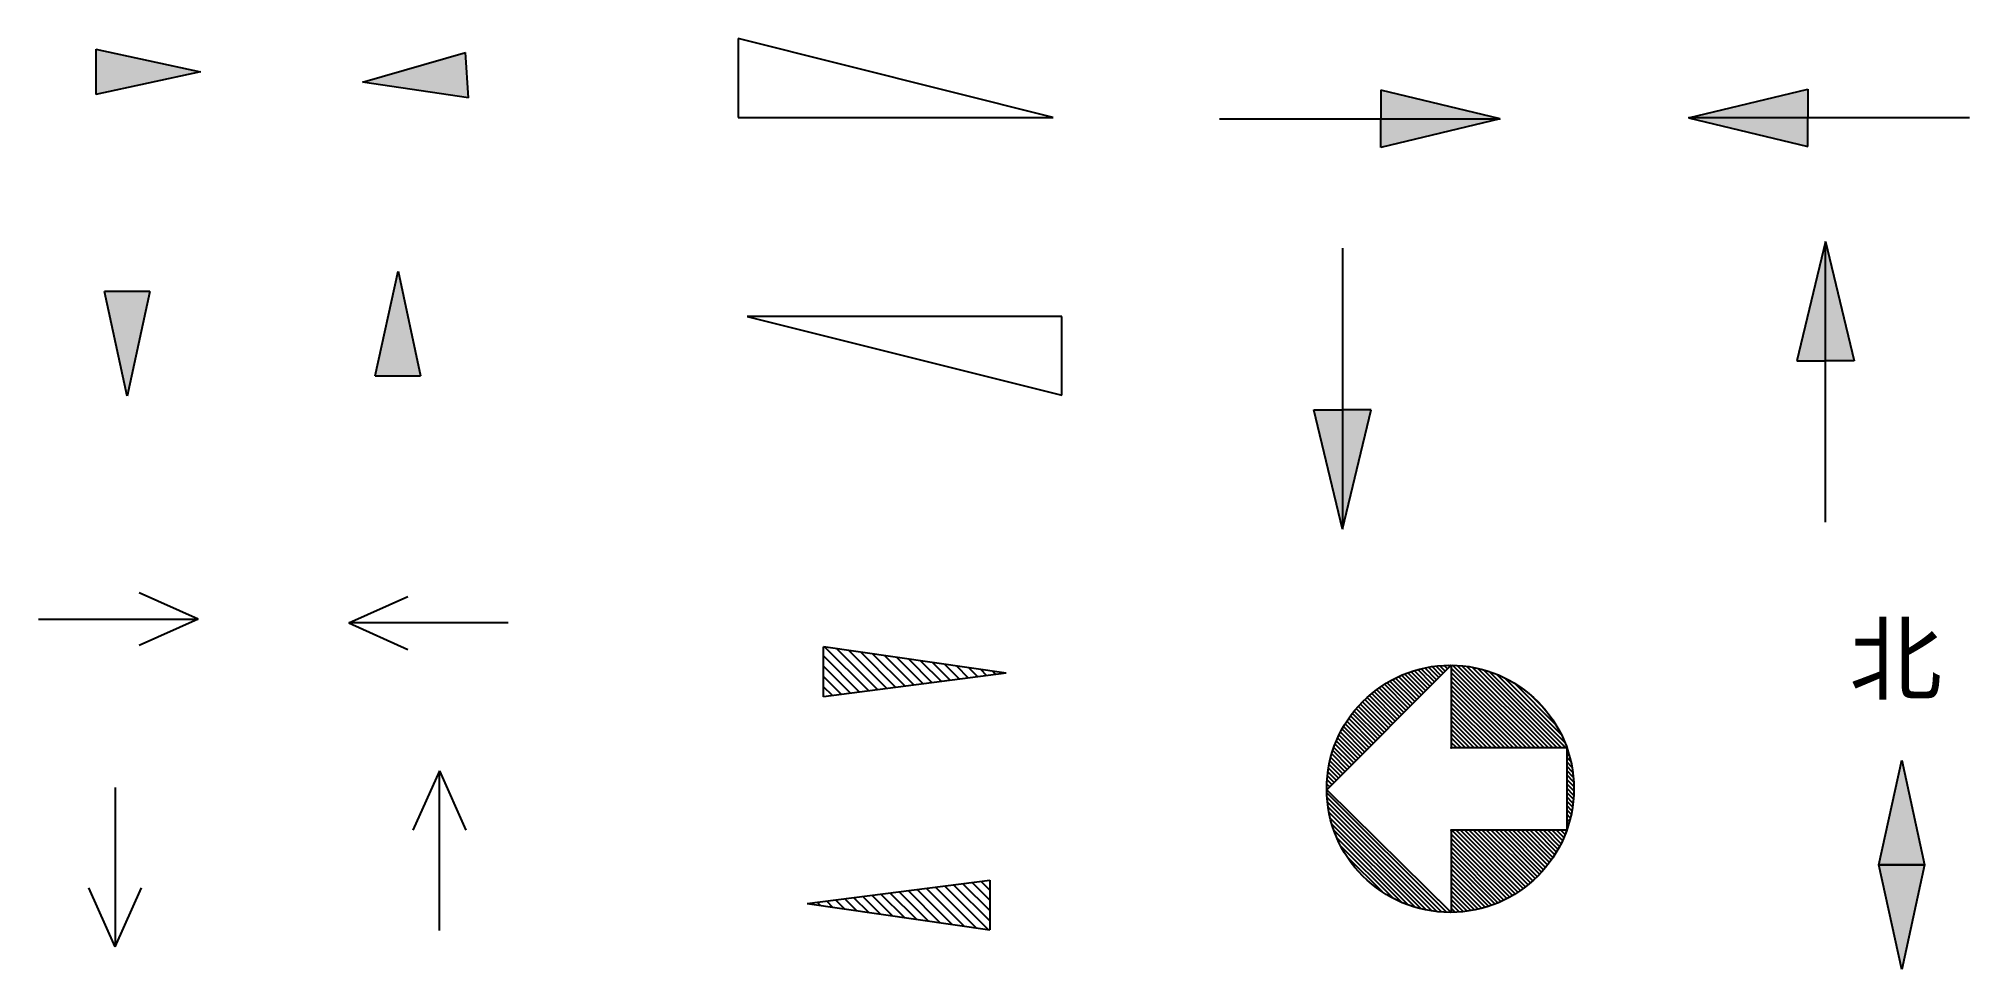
# Model space of a CAD drawing. Header units: millimetres. Extents: x 481 to 1900, y 97 to 781.
import ezdxf

# ---------------------------------------------------------------- set-up
doc = ezdxf.new("R2010")
doc.units = ezdxf.units.MM

# ---------------------------------------------------------------- blocks, each defined once
blk = doc.blocks.new('箭头')
blk.add_hatch(color=256).paths.add_polyline_path([(0, 0), (-76.8, 16.7), (-76.8, -16.7)])
for p, q in [((-76.8, 16.7), (0, 0)), ((-76.8, 16.7), (-76.8, -16.7)), ((0, 0), (-76.8, -16.7))]:
    blk.add_line(p, q)
blk = doc.blocks.new('*X2')
at = {"color": 0}
for p, q in [((691.089, 503.175), (694.162, 506.248)), ((691.12, 503.383), (693.881, 506.144)), ((691.262, 503.702), (693.562, 506.002)), ((691.266, 503.175), (694.417, 506.326)), ((691.443, 503.175), (694.653, 506.386)), ((691.473, 504.09), (693.175, 505.791)), ((691.619, 503.175), (694.875, 506.431)), ((691.796, 503.175), (695.084, 506.464)), ((691.973, 503.175), (695.284, 506.487)), ((692.15, 503.175), (695.475, 506.501)), ((692.326, 503.175), (695.659, 506.508)), ((692.503, 503.175), (695.721, 506.393)), ((692.68, 503.175), (695.721, 506.217)), ((692.857, 503.175), (695.721, 506.04)), ((693.034, 503.175), (695.721, 505.863)), ((695.779, 506.451), (695.836, 506.508)), ((695.867, 506.363), (696.007, 506.502)), ((695.956, 506.274), (696.173, 506.491)), ((696.044, 506.186), (696.333, 506.475)), ((696.132, 506.097), (696.49, 506.455)), ((696.221, 506.009), (696.641, 506.43)), ((696.309, 505.92), (696.789, 506.401)), ((696.397, 505.832), (696.933, 506.368)), ((696.486, 505.744), (697.074, 506.332)), ((696.574, 505.655), (697.211, 506.292)), ((696.662, 505.567), (697.345, 506.249)), ((696.751, 505.478), (697.476, 506.203)), ((696.839, 505.39), (697.604, 506.155)), ((696.927, 505.301), (697.729, 506.103)), ((697.016, 505.213), (697.851, 506.048)), ((697.104, 505.125), (697.971, 505.991)), ((697.192, 505.036), (698.088, 505.931)), ((697.281, 504.948), (698.202, 505.869)), ((697.369, 504.859), (698.314, 505.804)), ((691.904, 504.698), (692.566, 505.36)), ((693.21, 503.175), (695.721, 505.686)), ((693.387, 503.175), (695.721, 505.509)), ((693.564, 503.175), (695.721, 505.333)), ((693.741, 503.175), (695.721, 505.156)), ((693.917, 503.175), (695.721, 504.979)), ((697.458, 504.771), (698.424, 505.737)), ((697.546, 504.683), (698.531, 505.668)), ((697.634, 504.594), (698.636, 505.596)), ((697.723, 504.506), (698.738, 505.521)), ((697.811, 504.417), (698.839, 505.445)), ((697.899, 504.329), (698.937, 505.366)), ((697.988, 504.24), (699.032, 505.285)), ((698.076, 504.152), (699.126, 505.202)), ((698.164, 504.064), (699.217, 505.116)), ((698.253, 503.975), (699.306, 505.029)), ((694.094, 503.175), (695.721, 504.802)), ((694.271, 503.175), (695.721, 504.626)), ((694.448, 503.175), (695.721, 504.449)), ((694.625, 503.175), (695.721, 504.272)), ((698.341, 503.887), (699.393, 504.939)), ((698.429, 503.798), (699.478, 504.847)), ((698.518, 503.71), (699.56, 504.752)), ((698.606, 503.621), (699.641, 504.656)), ((698.694, 503.533), (699.719, 504.557)), ((698.783, 503.445), (699.794, 504.456)), ((698.871, 503.356), (699.868, 504.353)), ((698.96, 503.268), (699.939, 504.247)), ((694.801, 503.175), (695.721, 504.095)), ((694.978, 503.175), (695.721, 503.918)), ((695.155, 503.175), (695.721, 503.742)), ((695.332, 503.175), (695.721, 503.565)), ((699.048, 503.179), (700.008, 504.139)), ((699.136, 503.091), (700.074, 504.029)), ((699.225, 503.002), (700.138, 503.916)), ((699.313, 502.914), (700.199, 503.8)), ((699.401, 502.826), (700.258, 503.682)), ((699.49, 502.737), (700.314, 503.562)), ((699.578, 502.649), (700.368, 503.439)), ((690.878, 502.611), (691.041, 502.774)), ((690.938, 502.847), (691.041, 502.951)), ((691.016, 503.103), (691.041, 503.128)), ((695.508, 503.175), (695.721, 503.388)), ((695.685, 503.175), (695.721, 503.211)), ((699.666, 502.56), (700.419, 503.313)), ((699.755, 502.472), (700.466, 503.184)), ((699.843, 502.383), (700.511, 503.052)), ((699.931, 502.295), (700.553, 502.917)), ((700.02, 502.207), (700.591, 502.778)), ((700.108, 502.118), (700.626, 502.637)), ((690.756, 501.605), (691.041, 501.89)), ((690.763, 501.789), (691.041, 502.067)), ((690.778, 501.98), (691.041, 502.244)), ((690.801, 502.18), (691.041, 502.421)), ((690.834, 502.39), (691.041, 502.597)), ((700.196, 502.03), (700.658, 502.491)), ((700.285, 501.941), (700.685, 502.342)), ((700.373, 501.853), (700.709, 502.189)), ((700.462, 501.765), (700.728, 502.031)), ((700.55, 501.676), (700.742, 501.869)), ((690.756, 501.428), (691.041, 501.713)), ((690.762, 501.257), (691.041, 501.537)), ((690.773, 501.091), (691.041, 501.36)), ((690.789, 500.931), (691.041, 501.183)), ((695.915, 496.511), (700.753, 501.349)), ((696.102, 496.521), (700.743, 501.162)), ((700.638, 501.588), (700.752, 501.701)), ((700.727, 501.499), (700.755, 501.528)), ((690.81, 500.775), (691.041, 501.006)), ((690.834, 500.623), (691.041, 500.83)), ((690.863, 500.475), (691.041, 500.653)), ((690.896, 500.331), (691.041, 500.476)), ((690.932, 500.19), (691.041, 500.299)), ((696.296, 496.538), (700.726, 500.968)), ((696.499, 496.564), (700.7, 500.765)), ((696.712, 496.601), (700.663, 500.552)), ((696.939, 496.651), (700.613, 500.325)), ((690.972, 500.053), (691.041, 500.122)), ((691.015, 499.919), (691.041, 499.946)), ((691.061, 499.788), (691.115, 499.842)), ((691.11, 499.66), (691.291, 499.842)), ((691.161, 499.535), (691.468, 499.842)), ((691.216, 499.413), (691.645, 499.842)), ((691.273, 499.293), (691.822, 499.842)), ((691.333, 499.176), (691.998, 499.842)), ((691.395, 499.062), (692.175, 499.842)), ((691.46, 498.95), (692.352, 499.842)), ((691.527, 498.84), (692.529, 499.842)), ((691.597, 498.733), (692.706, 499.842)), ((691.668, 498.628), (692.882, 499.842)), ((691.743, 498.526), (693.059, 499.842)), ((691.819, 498.425), (693.236, 499.842)), ((691.898, 498.327), (693.413, 499.842)), ((691.979, 498.232), (693.589, 499.842)), ((692.062, 498.138), (693.766, 499.842)), ((692.148, 498.047), (693.943, 499.842)), ((692.235, 497.958), (694.12, 499.842)), ((692.325, 497.871), (694.297, 499.842)), ((692.417, 497.786), (694.473, 499.842)), ((692.512, 497.704), (694.65, 499.842)), ((692.608, 497.624), (694.827, 499.842)), ((692.707, 497.546), (695.004, 499.842)), ((692.808, 497.47), (695.18, 499.842)), ((692.911, 497.396), (695.357, 499.842)), ((693.017, 497.325), (695.534, 499.842)), ((693.125, 497.257), (695.711, 499.842)), ((693.236, 497.19), (695.721, 499.676)), ((693.348, 497.126), (695.721, 499.499)), ((697.181, 496.716), (700.548, 500.083)), ((697.444, 496.803), (700.461, 499.82)), ((697.736, 496.918), (700.346, 499.528)), ((693.464, 497.065), (695.721, 499.322)), ((693.582, 497.006), (695.721, 499.146)), ((693.702, 496.95), (695.721, 498.969)), ((693.825, 496.896), (695.721, 498.792)), ((698.074, 497.079), (700.185, 499.19)), ((698.504, 497.332), (699.932, 498.76)), ((693.952, 496.846), (695.721, 498.615)), ((694.08, 496.798), (695.721, 498.438)), ((694.212, 496.753), (695.721, 498.262)), ((694.347, 496.711), (695.721, 498.085)), ((694.486, 496.673), (695.721, 497.908)), ((694.628, 496.638), (695.721, 497.731)), ((694.773, 496.606), (695.721, 497.555)), ((694.922, 496.579), (695.721, 497.378)), ((695.075, 496.555), (695.721, 497.201)), ((695.736, 496.509), (696.769, 497.542)), ((695.233, 496.536), (695.721, 497.024)), ((695.396, 496.522), (695.721, 496.847)), ((695.563, 496.513), (695.721, 496.671))]:
    blk.add_line(p, q, dxfattribs=at)

msp = doc.modelspace()

# ---------------------------------------------------------------- hatches: boundary and pattern name
for points in [[(600, 756.6), (523.2, 773.2), (523.2, 739.9)], [(719.2, 749.1), (797, 737.5), (794.8, 770.8)], [(745.2, 610.1), (728.5, 533.3), (761.8, 533.3)], [(546.2, 518.4), (562.9, 595.2), (529.6, 595.2)]]:
    msp.add_hatch(color=256).paths.add_polyline_path(points)
h = msp.add_hatch(color=256)
h.paths.add_polyline_path([(1467.4, 743.2), (1467.4, 722), (1555.2, 722)])
h.paths.add_polyline_path([(1555.2, 722), (1467.4, 722), (1467.4, 700.9)])
h = msp.add_hatch(color=256)
h.paths.add_polyline_path([(1781.3, 701.6), (1781.3, 722.7), (1693.6, 722.7)])
h.paths.add_polyline_path([(1693.6, 722.7), (1781.3, 722.7), (1781.3, 743.9)])
h = msp.add_hatch(color=256)
h.paths.add_polyline_path([(1773.1, 544.2), (1794.2, 544.2), (1794.2, 631.9)])
h.paths.add_polyline_path([(1794.2, 631.9), (1794.2, 544.2), (1815.4, 544.2)])
h = msp.add_hatch(color=256)
h.paths.add_polyline_path([(1460.4, 508.3), (1439.3, 508.3), (1439.3, 420.5)])
h.paths.add_polyline_path([(1439.3, 420.5), (1439.3, 508.3), (1418.1, 508.3)])

# ---------------------------------------------------------------- linework, layer by layer
at = {"color": 0, "linetype": 'ByBlock'}
for p, q in [((1226.6, 723.1), (995.2, 781)), ((995.2, 781), (995.2, 723.1)), ((995.2, 723.1), (1226.6, 723.1)), ((1233.1, 576.9), (1001.7, 576.9)), ((1001.7, 576.9), (1233.1, 519.1)), ((1233.1, 519.1), (1233.1, 576.9))]:
    msp.add_line(p, q, dxfattribs=at)
for p, q in [((523.2, 773.2), (523.2, 739.9)), ((523.2, 773.2), (600, 756.6)), ((719.2, 749.1), (794.8, 770.8)), ((797, 737.5), (794.8, 770.8)), ((600, 756.6), (523.2, 739.9)), ((797, 737.5), (719.2, 749.1)), ((1555.2, 722), (1467.4, 743.2)), ((1467.4, 743.2), (1467.4, 722)), ((1693.6, 722.7), (1781.3, 743.9)), ((1781.3, 743.9), (1781.3, 722.7)), ((1348.8, 722), (1555.2, 722)), ((1467.4, 700.9), (1467.4, 722)), ((1555.2, 722), (1467.4, 700.9)), ((1693.6, 722.7), (1781.3, 701.6)), ((1900, 722.7), (1693.6, 722.7)), ((1781.3, 701.6), (1781.3, 722.7)), ((1439.3, 626.9), (1439.3, 420.5)), ((1794.2, 631.9), (1773.1, 544.2)), ((1794.2, 631.9), (1815.4, 544.2)), ((1794.2, 425.6), (1794.2, 631.9)), ((728.5, 533.3), (745.2, 610.1)), ((745.2, 610.1), (761.8, 533.3)), ((546.2, 518.4), (529.6, 595.2)), ((562.9, 595.2), (529.6, 595.2)), ((562.9, 595.2), (546.2, 518.4)), ((1773.1, 544.2), (1794.2, 544.2)), ((1815.4, 544.2), (1794.2, 544.2)), ((728.5, 533.3), (761.8, 533.3)), ((1439.3, 420.5), (1418.1, 508.3)), ((1418.1, 508.3), (1439.3, 508.3)), ((1460.4, 508.3), (1439.3, 508.3)), ((1439.3, 420.5), (1460.4, 508.3)), ((598.3, 354.4), (554.9, 373.8)), ((709, 351.7), (752.5, 371.1)), ((481.1, 354.4), (598.3, 354.4)), ((598.3, 354.4), (554.9, 335)), ((709, 351.7), (752.5, 332.2)), ((826.2, 351.7), (709, 351.7)), ((1192, 314.7), (1057.9, 334)), ((1057.9, 297.5), (1057.9, 334)), ((1084.4, 300.9), (1057.9, 327.4)), ((1091.1, 301.7), (1058.9, 333.9)), ((1097.7, 302.6), (1067.7, 332.6)), ((1104.4, 303.5), (1076.5, 331.3)), ((1111.1, 304.3), (1085.3, 330.1)), ((1117.8, 305.2), (1094.2, 328.8)), ((1124.5, 306), (1103, 327.5)), ((1077.7, 300), (1057.9, 319.9)), ((1192, 314.7), (1057.9, 297.5)), ((1071, 299.2), (1057.9, 312.3)), ((1131.1, 306.9), (1111.8, 326.3)), ((1137.8, 307.7), (1120.6, 325)), ((1144.5, 308.6), (1129.4, 323.7)), ((1151.2, 309.4), (1138.2, 322.4)), ((1157.9, 310.3), (1147, 321.2)), ((1164.5, 311.2), (1155.8, 319.9)), ((1171.2, 312), (1164.6, 318.6)), ((1177.9, 312.9), (1173.4, 317.4)), ((1184.6, 313.7), (1182.2, 316.1)), ((1191.2, 314.6), (1191, 314.8)), ((1519.1, 320.6), (1427.8, 229.1)), ((1519.1, 320.6), (1519.1, 260)), ((1064.4, 298.3), (1057.9, 304.8)), ((1604.1, 260), (1519.1, 260)), ((1604.1, 260), (1604.1, 199.5)), ((775.6, 242.9), (756.1, 199.4)), ((775.6, 242.9), (795, 199.4)), ((775.6, 125.6), (775.6, 242.9)), ((537.4, 230.8), (537.4, 113.6)), ((1427.8, 229.1), (1519.1, 139)), ((1604.1, 199.5), (1519.1, 199.5)), ((1519.1, 199.5), (1519.1, 139)), ((537.4, 113.6), (517.9, 157)), ((537.4, 113.6), (556.8, 157)), ((1045.8, 145.6), (1180, 162.7)), ((1133.4, 156.8), (1161.3, 128.9)), ((1140.1, 157.6), (1170.1, 127.6)), ((1146.8, 158.5), (1178.9, 126.4)), ((1153.5, 159.3), (1180, 132.8)), ((1160.1, 160.2), (1180, 140.4)), ((1166.8, 161.1), (1180, 147.9)), ((1173.5, 161.9), (1180, 155.4)), ((1180, 162.7), (1180, 126.2)), ((1045.8, 145.6), (1180, 126.2)), ((1046.6, 145.7), (1046.9, 145.4)), ((1053.3, 146.5), (1055.7, 144.1)), ((1060, 147.4), (1064.5, 142.9)), ((1066.6, 148.2), (1073.3, 141.6)), ((1073.3, 149.1), (1082.1, 140.3)), ((1080, 149.9), (1090.9, 139.1)), ((1086.7, 150.8), (1099.7, 137.8)), ((1093.3, 151.6), (1108.5, 136.5)), ((1100, 152.5), (1117.3, 135.2)), ((1106.7, 153.4), (1126.1, 134)), ((1113.4, 154.2), (1134.9, 132.7)), ((1120.1, 155.1), (1143.7, 131.4)), ((1126.7, 155.9), (1152.5, 130.2))]:
    msp.add_line(p, q)
msp.add_circle((1518.5, 229.8), 90.8)
for p in [(1519.1, 260), (1519.1, 199.5)]:
    msp.add_point(p)

# ---------------------------------------------------------------- block references
at = {"xscale": -18.15167064525212, "yscale": 18.15167064525212, "zscale": 18.15167064525212}
msp.add_blockref('*X2', (14147.6, -8873.4), dxfattribs=at)
for p, rotation in [((1850.2, 250.8), 90), ((1850.2, 97.1), 270)]:
    msp.add_blockref('箭头', p, dxfattribs=dict(rotation=rotation))

# ---------------------------------------------------------------- texts
at = {"insert": (1811.7, 350.2), "char_height": 50, "width": 173.306, "attachment_point": 1}
msp.add_mtext('{\\fSimSun|b0|i0|c134|p2;北}', dxfattribs=at)

doc.saveas('drawing.dxf')
